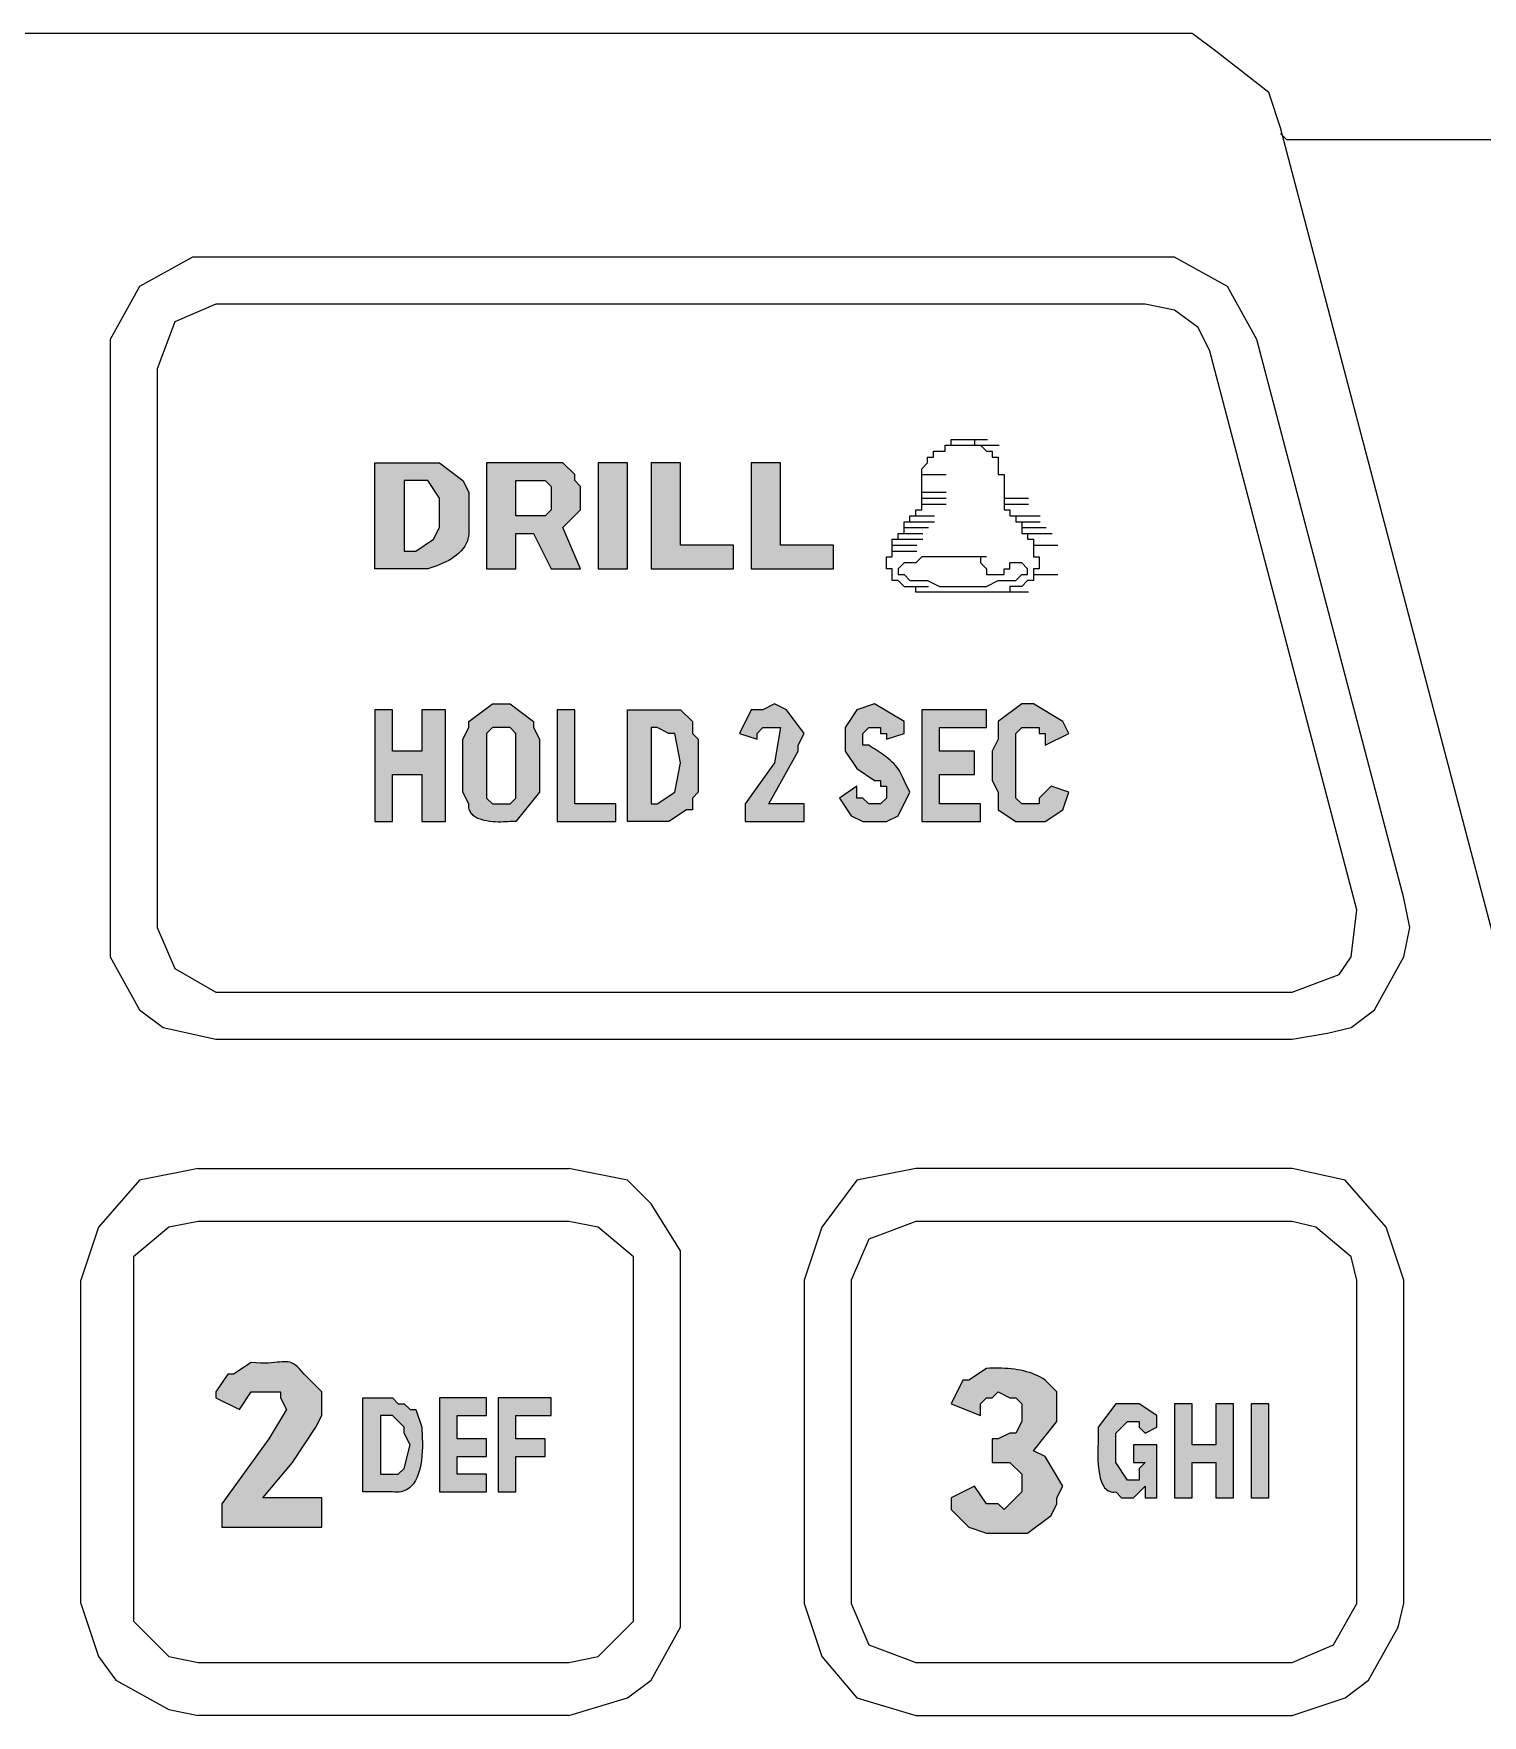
# Model space of a CAD drawing. Extents: x 0 to 760, y -27 to 732.
# Drawn here: x 501.71 to 508.52, y 54.04 to 61.95 of the extents above; entities that cross this region are included whole.
import ezdxf
from ezdxf.enums import TextEntityAlignment as Align

# ---------------------------------------------------------------- set-up
doc = ezdxf.new("R2010")
doc.units = 0
doc.header["$MEASUREMENT"] = 0

# ---------------------------------------------------------------- blocks, each defined once
blk = doc.blocks.new('RISER FACP')
at = {"linetype": 'Continuous', "lineweight": -2}
h = blk.add_hatch(color=7, dxfattribs=at)
edge = h.paths.add_edge_path(flags=0)
edge.add_line((1.5489, 0.3753), (1.5489, 0.873))
edge.add_line((1.5489, 0.873), (1.853, 0.873))
edge.add_line((1.853, 0.873), (1.9636, 0.79))
edge.add_line((1.9636, 0.79), (1.9912, 0.7347))
edge.add_line((1.9912, 0.7347), (1.9912, 0.5689))
edge.add_spline(control_points=[(1.9912, 0.5689), (1.9918, 0.5633), (1.9922, 0.5524), (1.9912, 0.5364), (1.9886, 0.5214), (1.9845, 0.5072), (1.9789, 0.4939), (1.9721, 0.4814), (1.964, 0.4698), (1.9549, 0.4589), (1.9448, 0.4487), (1.9337, 0.4393), (1.922, 0.4304), (1.9095, 0.4223), (1.8965, 0.4147), (1.883, 0.4076), (1.8691, 0.4011), (1.855, 0.3951), (1.8407, 0.3895), (1.8263, 0.3844), (1.812, 0.3797), (1.8024, 0.3767), (1.7977, 0.3753)], knot_values=[0, 0, 0, 0, 0.012871, 0.025035, 0.03665, 0.047871, 0.058839, 0.069676, 0.080484, 0.091341, 0.102303, 0.113405, 0.12466, 0.13607, 0.147618, 0.159279, 0.171018, 0.182793, 0.194553, 0.206247, 0.217815, 0.229197, 0.229197, 0.229197, 0.229197], degree=3, periodic=0)
edge.add_line((1.7977, 0.3753), (1.5489, 0.3753))
h.paths.add_polyline_path([(1.853, 0.6242), (1.853, 0.7071), (1.7977, 0.79), (1.6871, 0.79), (1.6871, 0.4583), (1.7424, 0.4583), (1.8253, 0.5136), (1.853, 0.5689)], flags=0)
h = blk.add_hatch(color=7, dxfattribs=at)
h.paths.add_polyline_path([(2.0742, 0.3753), (2.2124, 0.3753), (2.2124, 0.5412), (2.2954, 0.5412), (2.3783, 0.3753), (2.5166, 0.3753), (2.4336, 0.5689), (2.5166, 0.6518), (2.5166, 0.7624), (2.4889, 0.79), (2.4889, 0.8177), (2.4336, 0.873), (2.0742, 0.873)], flags=0)
h.paths.add_polyline_path([(2.2954, 0.79), (2.3507, 0.79), (2.3783, 0.7624), (2.3783, 0.6518), (2.3507, 0.6242), (2.2124, 0.6242), (2.2124, 0.79)], flags=0)
for points in [[(2.5995, 0.3753), (2.7377, 0.3753), (2.7377, 0.873), (2.5995, 0.873)], [(2.9866, 0.4859), (2.9866, 0.873), (2.8483, 0.873), (2.8483, 0.3753), (3.2354, 0.3753), (3.2354, 0.4859)], [(3.4566, 0.4859), (3.4566, 0.873), (3.3184, 0.873), (3.3184, 0.3753), (3.7054, 0.3753), (3.7054, 0.4859)], [(1.7701, -0.8136), (1.8807, -0.8136), (1.8807, -0.2882), (1.7701, -0.2882), (1.7701, -0.4818), (1.6318, -0.4818), (1.6318, -0.2882), (1.5489, -0.2882), (1.5489, -0.8136), (1.6318, -0.8136), (1.6318, -0.5924), (1.7701, -0.5924)], [(2.4889, -0.7306), (2.4889, -0.2882), (2.406, -0.2882), (2.406, -0.8136), (2.6824, -0.8136), (2.6824, -0.7306)], [(3.2907, -0.8136), (3.5672, -0.8136), (3.5672, -0.7306), (3.4013, -0.7306), (3.5396, -0.4818), (3.5396, -0.4541), (3.5672, -0.3988), (3.4843, -0.2882), (3.4289, -0.2606), (3.3737, -0.2882), (3.3184, -0.2882), (3.2631, -0.3988), (3.346, -0.4265), (3.346, -0.3988), (3.3737, -0.3712), (3.4566, -0.3712), (3.4289, -0.5371), (3.2907, -0.7306)], [(4.1202, -0.8136), (4.3966, -0.8136), (4.3966, -0.7306), (4.2031, -0.7306), (4.2031, -0.5924), (4.369, -0.5924), (4.369, -0.4818), (4.2031, -0.4818), (4.2031, -0.3712), (4.4243, -0.3712), (4.4243, -0.2882), (4.1202, -0.2882)], [(4.6455, -0.8136), (4.7008, -0.8136), (4.7837, -0.7583), (4.8114, -0.6753), (4.7284, -0.6477), (4.6731, -0.703), (4.6731, -0.7306), (4.5902, -0.7306), (4.5625, -0.703), (4.5625, -0.3988), (4.5902, -0.3712), (4.6731, -0.3712), (4.6731, -0.3988), (4.7008, -0.3988), (4.7008, -0.4541), (4.8114, -0.3988), (4.7837, -0.3435), (4.6455, -0.2606), (4.5902, -0.2606), (4.4796, -0.3435), (4.4796, -0.4265), (4.4519, -0.4818), (4.4519, -0.62), (4.4796, -0.6753), (4.4796, -0.7583), (4.5625, -0.8136)], [(1.853, -3.9655), (2.0742, -3.9655), (2.0742, -3.8825), (1.9359, -3.8825), (1.9359, -3.7996), (2.0742, -3.7996), (2.0742, -3.7166), (1.9359, -3.7166), (1.9359, -3.606), (2.0742, -3.606), (2.0742, -3.5231), (1.853, -3.5231)], [(2.1295, -3.9655), (2.2124, -3.9655), (2.2124, -3.7996), (2.3507, -3.7996), (2.3507, -3.7166), (2.2124, -3.7166), (2.2124, -3.606), (2.3783, -3.606), (2.3783, -3.5231), (2.1295, -3.5231)], [(5.5026, -3.9931), (5.5855, -3.9931), (5.5855, -3.5507), (5.5026, -3.5507), (5.5026, -3.7443), (5.392, -3.7443), (5.392, -3.5507), (5.309, -3.5507), (5.309, -3.9931), (5.392, -3.9931), (5.392, -3.8272), (5.5026, -3.8272)], [(5.6685, -3.9931), (5.7514, -3.9931), (5.7514, -3.5507), (5.6685, -3.5507)]]:
    blk.add_hatch(color=7, dxfattribs=at).paths.add_polyline_path(points, flags=0)
h = blk.add_hatch(color=7, dxfattribs=at)
edge = h.paths.add_edge_path(flags=0)
edge.add_line((1.9636, -0.5371), (1.9636, -0.4265))
edge.add_line((1.9636, -0.4265), (1.9912, -0.3712))
edge.add_line((1.9912, -0.3712), (1.9912, -0.3435))
edge.add_line((1.9912, -0.3435), (2.1018, -0.2606))
edge.add_line((2.1018, -0.2606), (2.1848, -0.2606))
edge.add_line((2.1848, -0.2606), (2.2954, -0.3435))
edge.add_line((2.2954, -0.3435), (2.2954, -0.3712))
edge.add_line((2.2954, -0.3712), (2.323, -0.4265))
edge.add_line((2.323, -0.4265), (2.323, -0.6753))
edge.add_line((2.323, -0.6753), (2.2124, -0.8136))
edge.add_line((2.2124, -0.8136), (2.1848, -0.8136))
edge.add_spline(control_points=[(2.1848, -0.8136), (2.1816, -0.8138), (2.175, -0.8144), (2.1645, -0.8151), (2.1531, -0.8155), (2.141, -0.8157), (2.1284, -0.8156), (2.1153, -0.8151), (2.1021, -0.8142), (2.0888, -0.8127), (2.0757, -0.8107), (2.0629, -0.808), (2.0505, -0.8046), (2.0389, -0.8005), (2.028, -0.7954), (2.0182, -0.7895), (2.0096, -0.7825), (2.0023, -0.7745), (1.9966, -0.7653), (1.9926, -0.7548), (1.9907, -0.7431), (1.9908, -0.7349), (1.9912, -0.7306)], knot_values=[0, 0, 0, 0, 0.007259, 0.015336, 0.024098, 0.033412, 0.043148, 0.05318, 0.063384, 0.073642, 0.083845, 0.09389, 0.103689, 0.113174, 0.122299, 0.131057, 0.13949, 0.147703, 0.15588, 0.164276, 0.173208, 0.183012, 0.183012, 0.183012, 0.183012], degree=3, periodic=0)
edge.add_line((1.9912, -0.7306), (1.9636, -0.6753))
edge.add_line((1.9636, -0.6753), (1.9636, -0.5371))
h.paths.add_polyline_path([(2.0742, -0.5371), (2.0742, -0.703), (2.1018, -0.7306), (2.1848, -0.7306), (2.2124, -0.703), (2.2124, -0.3988), (2.1848, -0.3712), (2.1018, -0.3712), (2.0742, -0.3988)], flags=0)
h = blk.add_hatch(color=7, dxfattribs=at)
h.paths.add_polyline_path([(2.7377, -0.8136), (2.7377, -0.2882), (2.9866, -0.2882), (3.0419, -0.3435), (3.0419, -0.3988), (3.0695, -0.4265), (3.0695, -0.6753), (3.0419, -0.703), (3.0419, -0.7583), (3.0142, -0.7583), (2.9313, -0.8136)], flags=0)
h.paths.add_polyline_path([(2.9866, -0.5371), (2.9589, -0.3988), (2.9313, -0.3988), (2.876, -0.3712), (2.8483, -0.3712), (2.8483, -0.7306), (2.876, -0.7306), (2.9589, -0.6753)], flags=0)
h = blk.add_hatch(color=7, dxfattribs=at)
edge = h.paths.add_edge_path(flags=0)
edge.add_line((4.0372, -0.3988), (4.0372, -0.3435))
edge.add_line((4.0372, -0.3435), (3.899, -0.2606))
edge.add_line((3.899, -0.2606), (3.816, -0.2882))
edge.add_line((3.816, -0.2882), (3.7607, -0.3712))
edge.add_line((3.7607, -0.3712), (3.7607, -0.4818))
edge.add_line((3.7607, -0.4818), (3.816, -0.5647))
edge.add_line((3.816, -0.5647), (3.899, -0.62))
edge.add_line((3.899, -0.62), (3.9266, -0.62))
edge.add_line((3.9266, -0.62), (3.9266, -0.6477))
edge.add_line((3.9266, -0.6477), (3.9543, -0.6477))
edge.add_line((3.9543, -0.6477), (3.9543, -0.703))
edge.add_line((3.9543, -0.703), (3.9266, -0.7306))
edge.add_line((3.9266, -0.7306), (3.8713, -0.7306))
edge.add_line((3.8713, -0.7306), (3.8437, -0.703))
edge.add_line((3.8437, -0.703), (3.816, -0.703))
edge.add_line((3.816, -0.703), (3.816, -0.6477))
edge.add_line((3.816, -0.6477), (3.7331, -0.703))
edge.add_line((3.7331, -0.703), (3.7884, -0.7859))
edge.add_line((3.7884, -0.7859), (3.8437, -0.8136))
edge.add_line((3.8437, -0.8136), (3.9543, -0.8136))
edge.add_line((3.9543, -0.8136), (4.0096, -0.7859))
edge.add_line((4.0096, -0.7859), (4.0649, -0.6753))
edge.add_line((4.0649, -0.6753), (4.0372, -0.62))
edge.add_spline(control_points=[(4.0372, -0.62), (4.0355, -0.6154), (4.032, -0.6063), (4.0259, -0.5934), (4.0194, -0.5814), (4.0124, -0.5702), (4.0049, -0.5597), (3.9971, -0.55), (3.9889, -0.5409), (3.9805, -0.5323), (3.9717, -0.5243), (3.9628, -0.5168), (3.9537, -0.5097), (3.9445, -0.5029), (3.9352, -0.4965), (3.9259, -0.4902), (3.9165, -0.4841), (3.9072, -0.4782), (3.898, -0.4722), (3.8889, -0.4663), (3.88, -0.4603), (3.8742, -0.4562), (3.8713, -0.4541)], knot_values=[0, 0, 0, 0, 0.01138, 0.02227, 0.032736, 0.042841, 0.052644, 0.062195, 0.07154, 0.080718, 0.089758, 0.098685, 0.107518, 0.116268, 0.124942, 0.133545, 0.142077, 0.150535, 0.158918, 0.167222, 0.175446, 0.183592, 0.183592, 0.183592, 0.183592], degree=3, periodic=0)
edge.add_line((3.8713, -0.4541), (3.8437, -0.4541))
edge.add_line((3.8437, -0.4541), (3.8437, -0.3988))
edge.add_line((3.8437, -0.3988), (3.8713, -0.3712))
edge.add_line((3.8713, -0.3712), (3.9266, -0.3712))
edge.add_line((3.9266, -0.3712), (3.9266, -0.3988))
edge.add_line((3.9266, -0.3988), (3.9543, -0.3988))
edge.add_line((3.9543, -0.3988), (3.9543, -0.4265))
edge.add_line((3.9543, -0.4265), (4.0372, -0.3988))
h = blk.add_hatch(color=7, dxfattribs=at)
edge = h.paths.add_edge_path(flags=0)
edge.add_line((0.83, -4.1314), (1.3, -4.1314))
edge.add_line((1.3, -4.1314), (1.3, -3.9931))
edge.add_line((1.3, -3.9931), (1.0235, -3.9931))
edge.add_line((1.0235, -3.9931), (1.1618, -3.8272))
edge.add_line((1.1618, -3.8272), (1.2724, -3.6613))
edge.add_line((1.2724, -3.6613), (1.3, -3.606))
edge.add_line((1.3, -3.606), (1.3, -3.4954))
edge.add_line((1.3, -3.4954), (1.2171, -3.4125))
edge.add_spline(control_points=[(1.2171, -3.4125), (1.2134, -3.4078), (1.2062, -3.399), (1.1956, -3.3871), (1.1857, -3.3774), (1.1762, -3.3695), (1.1672, -3.3634), (1.1583, -3.3589), (1.1495, -3.3557), (1.1406, -3.3538), (1.1314, -3.353), (1.1218, -3.353), (1.1117, -3.3536), (1.1008, -3.3546), (1.0891, -3.356), (1.0762, -3.3574), (1.0622, -3.3587), (1.0467, -3.3597), (1.0296, -3.3603), (1.0108, -3.3602), (0.9902, -3.3592), (0.9758, -3.358), (0.9683, -3.3572)], knot_values=[0, 0, 0, 0, 0.01386, 0.025964, 0.036536, 0.04582, 0.054076, 0.061586, 0.068641, 0.075524, 0.082489, 0.089747, 0.097466, 0.105783, 0.114815, 0.124671, 0.13546, 0.147298, 0.16031, 0.174633, 0.190411, 0.2078, 0.2078, 0.2078, 0.2078], degree=3, periodic=0)
edge.add_line((0.9683, -3.3572), (0.8853, -3.4125))
edge.add_line((0.8853, -3.4125), (0.8577, -3.4125))
edge.add_line((0.8577, -3.4125), (0.8024, -3.4954))
edge.add_line((0.8024, -3.4954), (0.8024, -3.5231))
edge.add_line((0.8024, -3.5231), (0.913, -3.5784))
edge.add_line((0.913, -3.5784), (0.9683, -3.4954))
edge.add_line((0.9683, -3.4954), (1.1065, -3.4954))
edge.add_line((1.1065, -3.4954), (1.1065, -3.5231))
edge.add_line((1.1065, -3.5231), (1.1341, -3.5784))
edge.add_line((1.1341, -3.5784), (1.0512, -3.7166))
edge.add_line((1.0512, -3.7166), (0.83, -4.0208))
edge.add_line((0.83, -4.0208), (0.83, -4.1314))
h = blk.add_hatch(color=7, dxfattribs=at)
edge = h.paths.add_edge_path(flags=0)
edge.add_line((4.5072, -4.0484), (4.4796, -4.0208))
edge.add_line((4.4796, -4.0208), (4.4243, -4.0208))
edge.add_line((4.4243, -4.0208), (4.369, -3.9378))
edge.add_line((4.369, -3.9378), (4.2584, -3.9931))
edge.add_line((4.2584, -3.9931), (4.2584, -4.0484))
edge.add_line((4.2584, -4.0484), (4.3413, -4.1314))
edge.add_line((4.3413, -4.1314), (4.4243, -4.159))
edge.add_line((4.4243, -4.159), (4.6178, -4.159))
edge.add_line((4.6178, -4.159), (4.7284, -4.0761))
edge.add_line((4.7284, -4.0761), (4.7561, -4.0208))
edge.add_line((4.7561, -4.0208), (4.7561, -3.9931))
edge.add_line((4.7561, -3.9931), (4.7837, -3.9378))
edge.add_line((4.7837, -3.9378), (4.7008, -3.7996))
edge.add_line((4.7008, -3.7996), (4.6455, -3.7719))
edge.add_line((4.6455, -3.7719), (4.7561, -3.6337))
edge.add_line((4.7561, -3.6337), (4.7561, -3.4954))
edge.add_line((4.7561, -3.4954), (4.7008, -3.4401))
edge.add_spline(control_points=[(4.7008, -3.4401), (4.6972, -3.4376), (4.6897, -3.4326), (4.6781, -3.4259), (4.666, -3.4197), (4.6534, -3.4141), (4.6404, -3.409), (4.627, -3.4044), (4.6133, -3.4003), (4.5993, -3.3968), (4.5851, -3.3937), (4.5706, -3.391), (4.556, -3.3888), (4.5413, -3.3869), (4.5265, -3.3855), (4.5117, -3.3844), (4.4969, -3.3837), (4.4821, -3.3833), (4.4674, -3.3833), (4.4529, -3.3835), (4.4385, -3.384), (4.429, -3.3845), (4.4243, -3.3849)], knot_values=[0, 0, 0, 0, 0.010181, 0.020474, 0.030893, 0.041444, 0.052129, 0.062946, 0.073889, 0.084947, 0.096106, 0.107352, 0.118665, 0.130026, 0.141414, 0.152803, 0.164171, 0.175491, 0.186736, 0.19788, 0.208892, 0.219746, 0.219746, 0.219746, 0.219746], degree=3, periodic=0)
edge.add_line((4.4243, -3.3849), (4.3413, -3.4401))
edge.add_line((4.3413, -3.4401), (4.3137, -3.4401))
edge.add_line((4.3137, -3.4401), (4.2584, -3.5507))
edge.add_line((4.2584, -3.5507), (4.3966, -3.606))
edge.add_line((4.3966, -3.606), (4.3966, -3.5507))
edge.add_line((4.3966, -3.5507), (4.4243, -3.5231))
edge.add_line((4.4243, -3.5231), (4.4519, -3.5231))
edge.add_line((4.4519, -3.5231), (4.4796, -3.4954))
edge.add_line((4.4796, -3.4954), (4.5349, -3.5231))
edge.add_line((4.5349, -3.5231), (4.5625, -3.5231))
edge.add_line((4.5625, -3.5231), (4.5902, -3.5507))
edge.add_line((4.5902, -3.5507), (4.5902, -3.6337))
edge.add_line((4.5902, -3.6337), (4.5625, -3.689))
edge.add_line((4.5625, -3.689), (4.5349, -3.689))
edge.add_line((4.5349, -3.689), (4.4796, -3.7166))
edge.add_line((4.4796, -3.7166), (4.4519, -3.7166))
edge.add_line((4.4519, -3.7166), (4.4519, -3.8272))
edge.add_line((4.4519, -3.8272), (4.5349, -3.8272))
edge.add_line((4.5349, -3.8272), (4.5902, -3.8825))
edge.add_line((4.5902, -3.8825), (4.5902, -3.9655))
edge.add_line((4.5902, -3.9655), (4.5072, -4.0484))
h = blk.add_hatch(color=7, dxfattribs=at)
edge = h.paths.add_edge_path(flags=0)
edge.add_line((1.4936, -3.9655), (1.4936, -3.5231))
edge.add_line((1.4936, -3.5231), (1.6318, -3.5231))
edge.add_line((1.6318, -3.5231), (1.6595, -3.5507))
edge.add_line((1.6595, -3.5507), (1.6871, -3.5507))
edge.add_line((1.6871, -3.5507), (1.7148, -3.5784))
edge.add_line((1.7148, -3.5784), (1.7424, -3.5784))
edge.add_line((1.7424, -3.5784), (1.77, -3.6613))
edge.add_spline(control_points=[(1.77, -3.6613), (1.7704, -3.6666), (1.771, -3.6777), (1.7718, -3.695), (1.7725, -3.7137), (1.7728, -3.7333), (1.7726, -3.7538), (1.7719, -3.7748), (1.7706, -3.7959), (1.7683, -3.817), (1.7652, -3.8378), (1.761, -3.858), (1.7556, -3.8773), (1.7489, -3.8955), (1.7407, -3.9123), (1.7309, -3.9274), (1.7194, -3.9406), (1.7059, -3.9515), (1.6904, -3.9598), (1.6728, -3.9651), (1.6529, -3.9672), (1.639, -3.9664), (1.6318, -3.9655)], knot_values=[0, 0, 0, 0, 0.012132, 0.02548, 0.039833, 0.054977, 0.070706, 0.086818, 0.10312, 0.119426, 0.135566, 0.151387, 0.166761, 0.181596, 0.19585, 0.20955, 0.222816, 0.235884, 0.249115, 0.262977, 0.278002, 0.29473, 0.29473, 0.29473, 0.29473], degree=3, periodic=0)
edge.add_line((1.6318, -3.9655), (1.4936, -3.9655))
h.paths.add_polyline_path([(1.7148, -3.7443), (1.6871, -3.689), (1.6871, -3.6613), (1.6318, -3.606), (1.5765, -3.606), (1.5765, -3.8825), (1.6595, -3.8825), (1.6871, -3.8549)], flags=0)
h = blk.add_hatch(color=7, dxfattribs=at)
edge = h.paths.add_edge_path(flags=0)
edge.add_line((5.0878, -3.9931), (5.1155, -3.9931))
edge.add_line((5.1155, -3.9931), (5.1708, -3.9378))
edge.add_line((5.1708, -3.9378), (5.1708, -3.9931))
edge.add_line((5.1708, -3.9931), (5.2261, -3.9931))
edge.add_line((5.2261, -3.9931), (5.2261, -3.7443))
edge.add_line((5.2261, -3.7443), (5.1155, -3.7443))
edge.add_line((5.1155, -3.7443), (5.1155, -3.8272))
edge.add_line((5.1155, -3.8272), (5.1708, -3.8272))
edge.add_line((5.1708, -3.8272), (5.1431, -3.8549))
edge.add_line((5.1431, -3.8549), (5.1431, -3.9102))
edge.add_line((5.1431, -3.9102), (5.0878, -3.9102))
edge.add_line((5.0878, -3.9102), (5.0326, -3.8272))
edge.add_line((5.0326, -3.8272), (5.0326, -3.689))
edge.add_line((5.0326, -3.689), (5.0878, -3.6337))
edge.add_line((5.0878, -3.6337), (5.1431, -3.6337))
edge.add_line((5.1431, -3.6337), (5.1431, -3.6613))
edge.add_line((5.1431, -3.6613), (5.1708, -3.689))
edge.add_line((5.1708, -3.689), (5.2261, -3.6613))
edge.add_line((5.2261, -3.6613), (5.2261, -3.606))
edge.add_line((5.2261, -3.606), (5.1431, -3.5507))
edge.add_line((5.1431, -3.5507), (5.0326, -3.5507))
edge.add_line((5.0326, -3.5507), (4.9496, -3.6613))
edge.add_spline(control_points=[(4.9496, -3.6613), (4.95, -3.6645), (4.9504, -3.6719), (4.9504, -3.6842), (4.9501, -3.699), (4.9496, -3.7159), (4.9491, -3.7345), (4.9486, -3.7544), (4.9483, -3.7753), (4.9483, -3.7968), (4.9489, -3.8185), (4.9501, -3.84), (4.9522, -3.8611), (4.9552, -3.8812), (4.9592, -3.9001), (4.9646, -3.9174), (4.9713, -3.9327), (4.9797, -3.9458), (4.9899, -3.9562), (5.0023, -3.9634), (5.0169, -3.9668), (5.0272, -3.9663), (5.0326, -3.9655)], knot_values=[0, 0, 0, 0, 0.007387, 0.016926, 0.028349, 0.041372, 0.055705, 0.071059, 0.087146, 0.103681, 0.120386, 0.136989, 0.153233, 0.168877, 0.183709, 0.197564, 0.210346, 0.222085, 0.232999, 0.243577, 0.254592, 0.266964, 0.266964, 0.266964, 0.266964], degree=3, periodic=0)
edge.add_line((5.0326, -3.9655), (5.0602, -3.9931))
edge.add_line((5.0602, -3.9931), (5.0878, -3.9931))
at = {"color": 7, "linetype": 'Continuous', "lineweight": -2}
for p, q in [((7.1891, -2.8042), (5.8067, 2.4489)), ((5.1708, 1.6195), (0.8024, 1.6195)), ((6.3873, -1.173), (5.6961, 1.4536)), ((6.1661, -1.2283), (5.4749, 1.3983)), ((0.5259, 1.3154), (0.5259, -1.3112)), ((4.2307, 0.9559), (4.4842, 0.9559)), ((4.1202, 0.6518), (4.1202, 0.8453)), ((4.1202, 0.8177), (4.2354, 0.8177)), ((4.5072, 0.8177), (4.5072, 0.6518)), ((4.1202, 0.7347), (4.2354, 0.7347)), ((4.0925, 0.6518), (4.1202, 0.6518)), ((4.0925, 0.6242), (4.0925, 0.6518)), ((4.1202, 0.7071), (4.2354, 0.7071)), ((4.1202, 0.6795), (4.2354, 0.6795)), ((4.5072, 0.7071), (4.6224, 0.7071)), ((4.5072, 0.6795), (4.6224, 0.6795)), ((4.0372, 0.5412), (4.0372, 0.5965)), ((4.0372, 0.5688), (4.1524, 0.5688)), ((4.0649, 0.6242), (4.1801, 0.6242)), ((4.0649, 0.5965), (4.0649, 0.6242)), ((4.5349, 0.6242), (4.6777, 0.6242)), ((4.5625, 0.6242), (4.5625, 0.5965)), ((4.5625, 0.5965), (4.6777, 0.5965)), ((4.5902, 0.5688), (4.7054, 0.5688)), ((3.9819, 0.5136), (4.1248, 0.5136)), ((3.9819, 0.4859), (4.0971, 0.4859)), ((4.0096, 0.5136), (4.0096, 0.5412)), ((4.0096, 0.5412), (4.1248, 0.5412)), ((4.6178, 0.5412), (4.6178, 0.5136)), ((4.6178, 0.5136), (4.6455, 0.5136)), ((4.6455, 0.4859), (4.7607, 0.4859)), ((3.9819, 0.4583), (4.0971, 0.4583)), ((4.6731, 0.4306), (4.6731, 0.3753)), ((1.7977, 0.3753), (1.5489, 0.3753)), ((4.6455, 0.3477), (4.7607, 0.3477)), ((4.0372, 0.2924), (4.1524, 0.2924)), ((4.6224, 0.2647), (4.0925, 0.2647)), ((4.5902, 0.2924), (4.5349, 0.2924)), ((4.5349, 0.2924), (4.5349, 0.2647)), ((0.8024, -1.6153), (5.862, -1.6153)), ((0.8024, -1.8365), (5.862, -1.8365)), ((0.7194, -2.4448), (2.4613, -2.4448)), ((5.862, -2.4448), (4.0925, -2.4448)), ((2.4613, -2.6936), (0.7194, -2.6936)), ((5.862, -2.6936), (4.0925, -2.6936)), ((0.1665, -4.4908), (0.1665, -2.9701)), ((3.5672, -2.9701), (3.5672, -4.4908)), ((3.7884, -2.9701), (3.7884, -4.4908)), ((6.1661, -4.4908), (6.1661, -2.9701)), ((6.3873, -4.4908), (6.3873, -2.9701)), ((1.6318, -3.9655), (1.4936, -3.9655)), ((0.7194, -4.7673), (2.4613, -4.7673)), ((4.0925, -4.7673), (5.862, -4.7673)), ((2.4613, -5.0161), (0.7194, -5.0161)), ((4.0925, -5.0161), (5.862, -5.0161))]:
    blk.add_line(p, q, dxfattribs=at)
for points in [[(5.392, 2.8913), (-5.3908, 2.8913), (-5.6397, 2.7254), (-5.7503, 2.6148), (-5.7779, 2.4489)], [(5.8067, 2.4489), (5.7514, 2.6148), (5.5026, 2.8084), (5.392, 2.8913)], [(5.8067, 2.4213), (5.8344, 2.3936), (14.4883, 2.3936)], [(5.309, 1.8407), (0.6918, 1.8407), (0.4429, 1.7024), (0.3047, 1.4536)], [(5.6961, 1.4536), (5.5579, 1.7024), (5.309, 1.8407)], [(0.8024, 1.6195), (0.6088, 1.5365), (0.5259, 1.3154)], [(5.4749, 1.3983), (5.4196, 1.5089), (5.309, 1.5918), (5.1708, 1.6195)], [(0.3047, 1.4536), (0.3047, -1.4495), (0.4429, -1.6983), (0.5535, -1.7812), (0.8024, -1.8366)], [(4.1755, 0.9006), (4.1755, 0.9283), (4.2308, 0.9283), (4.2308, 0.9559)], [(4.2584, 0.9559), (4.2584, 0.9836), (4.4289, 0.9836)], [(4.369, 0.9836), (4.369, 0.9559)], [(4.3966, 0.9559), (4.4243, 0.9283), (4.4519, 0.9283), (4.4519, 0.9006)], [(1.5489, 0.3753), (1.5489, 0.873), (1.853, 0.873), (1.9636, 0.79), (1.9912, 0.7347), (1.9912, 0.5689)], [(4.1202, 0.8453), (4.1478, 0.873), (4.1478, 0.9006), (4.1755, 0.9006)], [(4.4519, 0.9006), (4.4796, 0.9006), (4.4796, 0.8177), (4.5072, 0.8177)], [(1.853, 0.7071), (1.7977, 0.79), (1.6871, 0.79), (1.6871, 0.4583), (1.7424, 0.4583), (1.8253, 0.5136), (1.853, 0.5689), (1.853, 0.7071)], [(2.3507, 0.79), (2.3783, 0.7624), (2.3783, 0.6518), (2.3507, 0.6242), (2.2124, 0.6242), (2.2124, 0.79), (2.3507, 0.79)], [(4.5072, 0.6518), (4.5349, 0.6518), (4.5349, 0.6242)], [(1.9912, 0.5689), (1.9918, 0.5605), (1.9919, 0.5521), (1.9917, 0.5441), (1.9909, 0.5362), (1.9898, 0.5287), (1.9883, 0.5213), (1.9865, 0.5142), (1.9842, 0.5072), (1.9816, 0.5005), (1.9787, 0.494), (1.9719, 0.4816), (1.9639, 0.4699), (1.9548, 0.4591), (1.9447, 0.4489), (1.9337, 0.4394), (1.9219, 0.4306), (1.9095, 0.4224), (1.8965, 0.4148), (1.883, 0.4077), (1.8691, 0.4012), (1.8549, 0.3952), (1.8406, 0.3896), (1.8262, 0.3845), (1.8119, 0.3797), (1.7977, 0.3753)], [(4.0372, 0.5965), (4.1801, 0.5965)], [(4.5902, 0.5965), (4.5902, 0.5412), (4.733, 0.5412)], [(3.9543, 0.3753), (3.9543, 0.4306), (3.9819, 0.4306), (3.9819, 0.5136)], [(4.6455, 0.5136), (4.6455, 0.4306), (4.6731, 0.4306)], [(4.4243, 0.4306), (4.1202, 0.4306), (4.0925, 0.403), (4.0372, 0.403), (4.0096, 0.3753), (4.0096, 0.3477), (4.0372, 0.3477), (4.0649, 0.32), (4.1478, 0.32), (4.2031, 0.2924), (4.4243, 0.2924), (4.4796, 0.32), (4.5625, 0.32), (4.5902, 0.3477), (4.6178, 0.3477), (4.6178, 0.3753), (4.5902, 0.403), (4.5349, 0.403)], [(4.3966, 0.4306), (4.3966, 0.403), (4.4243, 0.3753), (4.4243, 0.3477), (4.5072, 0.3477), (4.5072, 0.3753), (4.5349, 0.3753), (4.5349, 0.403)], [(3.9819, 0.3753), (3.9543, 0.3753)], [(4.0372, 0.2924), (4.0096, 0.32), (3.9819, 0.32), (3.9819, 0.3753)], [(4.6455, 0.3753), (4.6455, 0.32), (4.6178, 0.32), (4.5902, 0.2924)], [(4.6731, 0.3753), (4.6455, 0.3753)], [(4.0925, 0.2647), (4.0925, 0.2924)], [(1.9636, -0.4265), (1.9912, -0.3712), (1.9912, -0.3435), (2.1018, -0.2606), (2.1848, -0.2606), (2.2954, -0.3435), (2.2954, -0.3712), (2.323, -0.4265), (2.323, -0.6753), (2.2124, -0.8136), (2.1848, -0.8136)], [(4.0372, -0.3988), (4.0372, -0.3435), (3.899, -0.2606), (3.816, -0.2882), (3.7607, -0.3712), (3.7607, -0.4818), (3.816, -0.5647), (3.899, -0.62), (3.9266, -0.62), (3.9266, -0.6477), (3.9543, -0.6477), (3.9543, -0.703), (3.9266, -0.7306), (3.8713, -0.7306), (3.8437, -0.703), (3.816, -0.703), (3.816, -0.6477), (3.7331, -0.703), (3.7884, -0.7859), (3.8437, -0.8136), (3.9543, -0.8136), (4.0096, -0.7859), (4.0649, -0.6753), (4.0372, -0.62)], [(4.7008, -0.8136), (4.7837, -0.7583), (4.8114, -0.6753), (4.7284, -0.6477), (4.6731, -0.703), (4.6731, -0.7306), (4.5902, -0.7306), (4.5625, -0.703), (4.5625, -0.3988), (4.5902, -0.3712), (4.6731, -0.3712), (4.6731, -0.3988), (4.7008, -0.3988), (4.7008, -0.4541), (4.8114, -0.3988), (4.7837, -0.3435), (4.6455, -0.2606), (4.5902, -0.2606), (4.4796, -0.3435), (4.4796, -0.4265), (4.4519, -0.4818), (4.4519, -0.62), (4.4796, -0.6753), (4.4796, -0.7583), (4.5625, -0.8136), (4.7008, -0.8136)], [(2.0742, -0.3988), (2.0742, -0.703), (2.1018, -0.7306), (2.1848, -0.7306), (2.2124, -0.703), (2.2124, -0.3988), (2.1848, -0.3712), (2.1018, -0.3712), (2.0742, -0.3988)], [(3.8713, -0.4541), (3.8437, -0.4541), (3.8437, -0.3988), (3.8713, -0.3712), (3.9266, -0.3712), (3.9266, -0.3988), (3.9543, -0.3988), (3.9543, -0.4265), (4.0372, -0.3988)], [(1.9912, -0.7306), (1.9636, -0.6753), (1.9636, -0.4265)], [(4.0372, -0.62), (4.0317, -0.6062), (4.0257, -0.5933), (4.0192, -0.5813), (4.0122, -0.5701), (4.0047, -0.5597), (3.9969, -0.55), (3.9888, -0.5409), (3.9803, -0.5324), (3.9716, -0.5244), (3.9627, -0.5169), (3.9537, -0.5097), (3.9445, -0.503), (3.9352, -0.4965), (3.9258, -0.4902), (3.9165, -0.4841), (3.9072, -0.4781), (3.898, -0.4722), (3.8889, -0.4663), (3.88, -0.4603), (3.8713, -0.4541)], [(2.1848, -0.8136), (2.1753, -0.8143), (2.1648, -0.815), (2.1534, -0.8155), (2.1412, -0.8157), (2.1285, -0.8156), (2.1154, -0.8151), (2.1021, -0.8141), (2.0888, -0.8126), (2.0756, -0.8106), (2.0628, -0.8079), (2.0504, -0.8044), (2.0388, -0.8002), (2.028, -0.7952), (2.0182, -0.7892), (2.0138, -0.7859), (2.0097, -0.7823), (2.0059, -0.7784), (2.0025, -0.7743), (1.9995, -0.7699), (1.9969, -0.7652), (1.9947, -0.7601), (1.9931, -0.7549), (1.9918, -0.7492), (1.9911, -0.7434), (1.9909, -0.737), (1.9912, -0.7306)], [(5.862, -1.8365), (6.0279, -1.8089), (6.1385, -1.7812), (6.2491, -1.6983), (6.3873, -1.4495), (6.415, -1.3112), (6.3873, -1.173)], [(5.862, -1.6153), (6.0832, -1.5324), (6.1385, -1.4495), (6.1661, -1.2283)], [(0.5259, -1.3112), (0.6088, -1.5048), (0.8024, -1.6154)], [(0.7194, -2.4448), (0.4429, -2.5001), (0.2494, -2.7213), (0.1665, -2.9701)], [(2.9866, -2.8319), (2.8483, -2.6107), (2.7377, -2.5001), (2.4613, -2.4448)], [(4.0925, -2.4448), (3.816, -2.5001), (3.6501, -2.7213), (3.5672, -2.9701)], [(6.3873, -2.9701), (6.3044, -2.7213), (6.1108, -2.5001), (5.862, -2.4448)], [(0.7194, -2.6936), (0.5812, -2.7213), (0.4153, -2.8595)], [(2.7654, -2.8595), (2.5995, -2.7213), (2.4613, -2.6936)], [(4.0925, -2.6936), (3.8713, -2.7766), (3.7884, -2.9701)], [(6.1661, -2.9701), (6.1385, -2.8595), (5.9726, -2.7213), (5.862, -2.6936)], [(2.4613, -5.0161), (2.7377, -4.9331), (2.8483, -4.8502), (2.9866, -4.6014), (2.9866, -2.8319)], [(0.4153, -2.8595), (0.4153, -4.5737), (0.5812, -4.7396), (0.7194, -4.7673)], [(2.4613, -4.7673), (2.5995, -4.7396), (2.7654, -4.5737), (2.7654, -2.8595)], [(0.9683, -3.3572), (0.8853, -3.4125), (0.8577, -3.4125), (0.8024, -3.4954), (0.8024, -3.5231), (0.913, -3.5784), (0.9683, -3.4954), (1.1065, -3.4954), (1.1065, -3.5231), (1.1341, -3.5784), (1.0512, -3.7166), (0.83, -4.0208), (0.83, -4.1314)], [(1.2171, -3.4125), (1.2056, -3.3985), (1.195, -3.3868), (1.1851, -3.3771), (1.1758, -3.3694), (1.1668, -3.3634), (1.1581, -3.359), (1.1494, -3.3559), (1.1406, -3.354), (1.1315, -3.3531), (1.122, -3.3531), (1.112, -3.3536), (1.1012, -3.3546), (1.0894, -3.3559), (1.0766, -3.3573), (1.0626, -3.3586), (1.0472, -3.3596), (1.0302, -3.3601), (1.0115, -3.36), (0.9909, -3.3591), (0.9683, -3.3572)], [(4.4243, -3.3849), (4.3413, -3.4401), (4.3137, -3.4401), (4.2584, -3.5507), (4.3966, -3.606), (4.3966, -3.5507), (4.4243, -3.5231), (4.4519, -3.5231), (4.4796, -3.4954), (4.5349, -3.5231), (4.5625, -3.5231), (4.5902, -3.5507), (4.5902, -3.6337), (4.5625, -3.689), (4.5349, -3.689), (4.4796, -3.7166), (4.4519, -3.7166), (4.4519, -3.8272), (4.5349, -3.8272), (4.5902, -3.8825), (4.5902, -3.9655), (4.5072, -4.0484)], [(4.7008, -3.4401), (4.6897, -3.4328), (4.6781, -3.426), (4.666, -3.4198), (4.6534, -3.4142), (4.6404, -3.4091), (4.627, -3.4045), (4.6133, -3.4004), (4.5993, -3.3969), (4.5851, -3.3937), (4.5707, -3.3911), (4.556, -3.3888), (4.5413, -3.387), (4.5265, -3.3856), (4.5117, -3.3845), (4.4968, -3.3838), (4.4821, -3.3834), (4.4674, -3.3833), (4.4528, -3.3836), (4.4384, -3.3841), (4.4243, -3.3849)], [(0.83, -4.1314), (1.3, -4.1314), (1.3, -3.9931), (1.0235, -3.9931), (1.1618, -3.8272), (1.2724, -3.6613), (1.3, -3.606), (1.3, -3.4954), (1.2171, -3.4125)], [(4.5072, -4.0484), (4.4796, -4.0208), (4.4243, -4.0208), (4.369, -3.9378), (4.2584, -3.9931), (4.2584, -4.0484), (4.3413, -4.1314), (4.4243, -4.159), (4.6178, -4.159), (4.7284, -4.0761), (4.7561, -4.0208), (4.7561, -3.9931), (4.7837, -3.9378), (4.7008, -3.7996), (4.6455, -3.7719), (4.7561, -3.6337), (4.7561, -3.4954), (4.7008, -3.4401)], [(1.4936, -3.9655), (1.4936, -3.5231), (1.6318, -3.5231), (1.6595, -3.5507), (1.6871, -3.5507), (1.7148, -3.5784), (1.7424, -3.5784), (1.77, -3.6613)], [(5.1155, -3.9931), (5.1708, -3.9378), (5.1708, -3.9931), (5.2261, -3.9931), (5.2261, -3.7443), (5.1155, -3.7443), (5.1155, -3.8272), (5.1708, -3.8272), (5.1431, -3.8549), (5.1431, -3.9102), (5.0878, -3.9102), (5.0326, -3.8272), (5.0326, -3.689), (5.0878, -3.6337), (5.1431, -3.6337), (5.1431, -3.6613), (5.1708, -3.689), (5.2261, -3.6613), (5.2261, -3.606), (5.1431, -3.5507), (5.0326, -3.5507), (4.9496, -3.6613)], [(1.77, -3.6613), (1.771, -3.6772), (1.7718, -3.6946), (1.7724, -3.7133), (1.7727, -3.7331), (1.7726, -3.7536), (1.7718, -3.7747), (1.7704, -3.7959), (1.7682, -3.8171), (1.765, -3.8379), (1.7607, -3.8582), (1.7553, -3.8775), (1.7485, -3.8956), (1.7403, -3.9123), (1.7305, -3.9273), (1.725, -3.934), (1.719, -3.9403), (1.7126, -3.9459), (1.7057, -3.951), (1.6983, -3.9554), (1.6904, -3.9591), (1.6819, -3.9622), (1.6731, -3.9644), (1.6634, -3.966), (1.6536, -3.9666), (1.6427, -3.9665), (1.6318, -3.9655)], [(4.9496, -3.6613), (4.9503, -3.671), (4.9504, -3.6834), (4.9501, -3.6983), (4.9497, -3.7153), (4.9491, -3.7341), (4.9486, -3.7541), (4.9483, -3.7751), (4.9484, -3.7967), (4.949, -3.8185), (4.9503, -3.8402), (4.9524, -3.8613), (4.9554, -3.8815), (4.9596, -3.9004), (4.9651, -3.9177), (4.9719, -3.9329), (4.9758, -3.9395), (4.9803, -3.9457), (4.9851, -3.9511), (4.9904, -3.9558), (4.9962, -3.9596), (5.0024, -3.9627), (5.0093, -3.9648), (5.0164, -3.966), (5.0245, -3.9662), (5.0326, -3.9655)], [(5.0326, -3.9655), (5.0602, -3.9931), (5.1155, -3.9931)], [(0.1665, -4.4908), (0.2494, -4.7396), (0.3323, -4.8502), (0.5812, -4.9884), (0.7194, -5.0161)], [(3.5672, -4.4908), (3.6501, -4.7396), (3.816, -4.9331), (4.0925, -5.0161)], [(3.7884, -4.4908), (3.8713, -4.6843), (4.0925, -4.7673)], [(5.862, -5.0161), (6.1108, -4.9331), (6.2214, -4.8502), (6.3597, -4.6014), (6.3873, -4.4908)], [(5.862, -4.7673), (6.0555, -4.6843), (6.1661, -4.4908)]]:
    blk.add_lwpolyline(points, dxfattribs=at)
for points in [[(2.0742, 0.3753), (2.2124, 0.3753), (2.2124, 0.5412), (2.2954, 0.5412), (2.3783, 0.3753), (2.5166, 0.3753), (2.4336, 0.5689), (2.5166, 0.6518), (2.5166, 0.7624), (2.4889, 0.79), (2.4889, 0.8177), (2.4336, 0.873), (2.0742, 0.873)], [(2.5995, 0.3753), (2.7377, 0.3753), (2.7377, 0.873), (2.5995, 0.873)], [(2.9866, 0.4859), (2.9866, 0.873), (2.8483, 0.873), (2.8483, 0.3753), (3.2354, 0.3753), (3.2354, 0.4859)], [(3.4566, 0.4859), (3.4566, 0.873), (3.3184, 0.873), (3.3184, 0.3753), (3.7054, 0.3753), (3.7054, 0.4859)], [(1.7701, -0.8136), (1.8807, -0.8136), (1.8807, -0.2882), (1.7701, -0.2882), (1.7701, -0.4818), (1.6318, -0.4818), (1.6318, -0.2882), (1.5489, -0.2882), (1.5489, -0.8136), (1.6318, -0.8136), (1.6318, -0.5924), (1.7701, -0.5924)], [(2.4889, -0.7306), (2.4889, -0.2882), (2.406, -0.2882), (2.406, -0.8136), (2.6824, -0.8136), (2.6824, -0.7306)], [(2.7377, -0.8136), (2.7377, -0.2882), (2.9866, -0.2882), (3.0419, -0.3435), (3.0419, -0.3988), (3.0695, -0.4265), (3.0695, -0.6753), (3.0419, -0.703), (3.0419, -0.7583), (3.0142, -0.7583), (2.9313, -0.8136)], [(3.2907, -0.8136), (3.5672, -0.8136), (3.5672, -0.7306), (3.4013, -0.7306), (3.5396, -0.4818), (3.5396, -0.4541), (3.5672, -0.3988), (3.4843, -0.2882), (3.4289, -0.2606), (3.3737, -0.2882), (3.3184, -0.2882), (3.2631, -0.3988), (3.346, -0.4265), (3.346, -0.3988), (3.3737, -0.3712), (3.4566, -0.3712), (3.4289, -0.5371), (3.2907, -0.7306)], [(4.1202, -0.8136), (4.3966, -0.8136), (4.3966, -0.7306), (4.2031, -0.7306), (4.2031, -0.5924), (4.369, -0.5924), (4.369, -0.4818), (4.2031, -0.4818), (4.2031, -0.3712), (4.4243, -0.3712), (4.4243, -0.2882), (4.1202, -0.2882)], [(2.9866, -0.5371), (2.9589, -0.3988), (2.9313, -0.3988), (2.876, -0.3712), (2.8483, -0.3712), (2.8483, -0.7306), (2.876, -0.7306), (2.9589, -0.6753)], [(1.853, -3.9655), (2.0742, -3.9655), (2.0742, -3.8825), (1.9359, -3.8825), (1.9359, -3.7996), (2.0742, -3.7996), (2.0742, -3.7166), (1.9359, -3.7166), (1.9359, -3.606), (2.0742, -3.606), (2.0742, -3.5231), (1.853, -3.5231)], [(2.1295, -3.9655), (2.2124, -3.9655), (2.2124, -3.7996), (2.3507, -3.7996), (2.3507, -3.7166), (2.2124, -3.7166), (2.2124, -3.606), (2.3783, -3.606), (2.3783, -3.5231), (2.1295, -3.5231)], [(5.5026, -3.9931), (5.5855, -3.9931), (5.5855, -3.5507), (5.5026, -3.5507), (5.5026, -3.7443), (5.392, -3.7443), (5.392, -3.5507), (5.309, -3.5507), (5.309, -3.9931), (5.392, -3.9931), (5.392, -3.8272), (5.5026, -3.8272)], [(5.6685, -3.9931), (5.7514, -3.9931), (5.7514, -3.5507), (5.6685, -3.5507)], [(1.7148, -3.7443), (1.6871, -3.689), (1.6871, -3.6613), (1.6318, -3.606), (1.5765, -3.606), (1.5765, -3.8825), (1.6595, -3.8825), (1.6871, -3.8549)]]:
    blk.add_lwpolyline(points, close=True, dxfattribs=at)
at = {"color": 0, "lineweight": 30, "flags": 104}
blk.add_attdef('DeviceAttributes', text='', height=9, dxfattribs=at).set_placement((56.2664, -54.5582), align=Align.TOP_LEFT)

msp = doc.modelspace()

# ---------------------------------------------------------------- block references
msp.add_blockref('RISER FACP', (501.7664, 59.0582))

doc.saveas('drawing.dxf')
